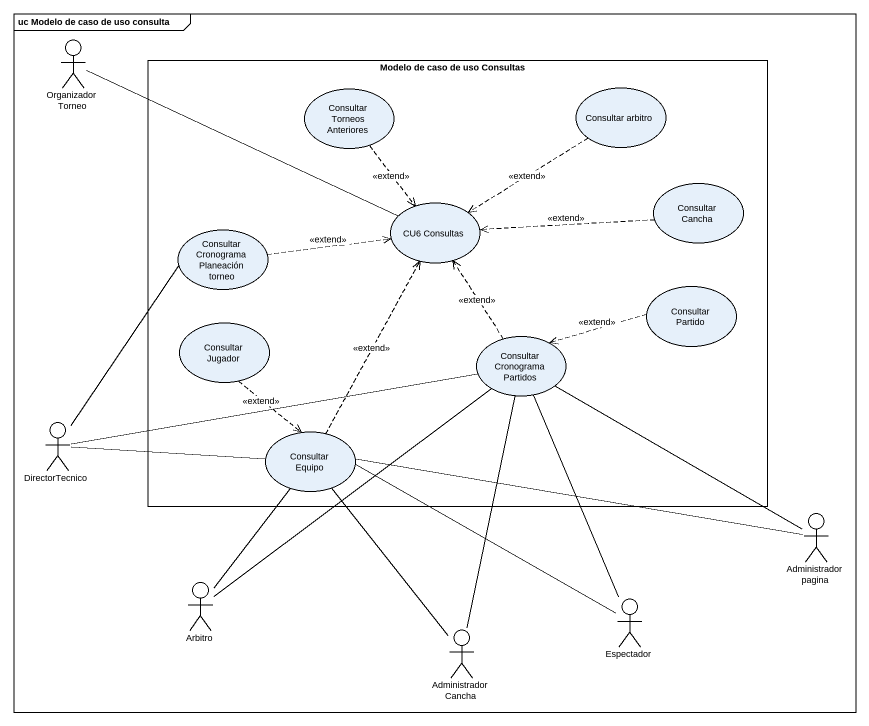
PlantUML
@startuml
mainframe uc Modelo de caso de uso consulta
actor OrganizadorTorneo
rectangle "Modelo de caso de uso Consultas" as Modelo_de_caso_de_uso {
  usecase "Consultar Torneos Anteriores" as Consultar_Torneos_Anteriores
  usecase "Consultar arbitro" as Consultar_arbitro
  usecase "Consultar Cancha" as Consultar_Cancha
  usecase "Consultar Cronograma Planeación torneo" as Consultar_Cronograma
  usecase "CU6 Consultas" as CU6_Consultas
  usecase "Consultar Partido" as Consultar_Partido
  usecase "Consultar Jugador" as Consultar_Jugador
  usecase "Consultar Cronograma Partidos" as Consultar_Cronograma_2
  usecase "Consultar Equipo" as Consultar_Equipo
}
actor DirectorTecnico
actor "Administrador pagina" as Administrador_pagina
actor Arbitro
actor Espectador
actor AdministradorCancha
OrganizadorTorneo -right- CU6_Consultas
Consultar_Torneos_Anteriores ..> CU6_Consultas : <<extend>>
Consultar_arbitro ..> CU6_Consultas : <<extend>>
Consultar_Cancha .left.> CU6_Consultas : <<extend>>
Consultar_Cronograma .right.> CU6_Consultas : <<extend>>
Consultar_Partido .left.> Consultar_Cronograma_2 : <<extend>>
Consultar_Jugador ..> Consultar_Equipo : <<extend>>
Consultar_Cronograma_2 .up.> CU6_Consultas : <<extend>>
DirectorTecnico -up- Consultar_Cronograma
DirectorTecnico -right- Consultar_Cronograma_2
DirectorTecnico -right- Consultar_Equipo
Consultar_Equipo .up.> CU6_Consultas : <<extend>>
Administrador_pagina -up- Consultar_Cronograma_2
Administrador_pagina -left- Consultar_Equipo
Arbitro -up- Consultar_Cronograma_2
Arbitro -up- Consultar_Equipo
Espectador -up- Consultar_Cronograma_2
Espectador -left- Consultar_Equipo
AdministradorCancha -up- Consultar_Cronograma_2
AdministradorCancha -up- Consultar_Equipo
@enduml
